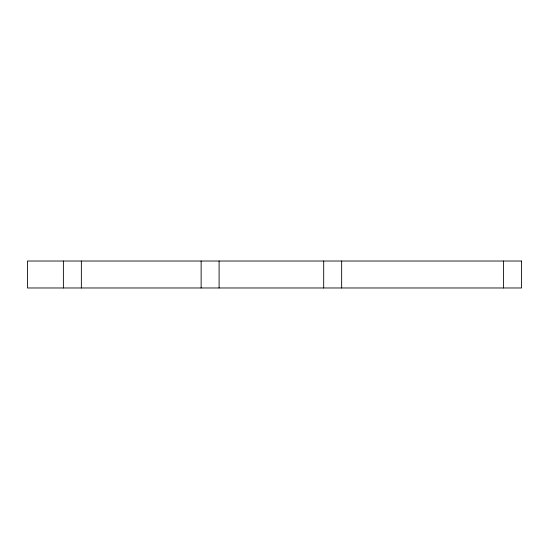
<?xml version="1.0" encoding="UTF-8"?>
<svg xmlns="http://www.w3.org/2000/svg" width="549" height="549" viewBox="0 0 549 549"><rect width="100%" height="100%" fill="white"/><g stroke="black" fill="none" stroke-linecap="round" stroke-linejoin="round"><path stroke-width="0.82" d="M503.584 261.022L503.584 287.978M341.656 261.022L341.656 287.978M323.69 261.022L323.69 287.978M219.099 261.022L219.099 287.978M201.133 261.022L201.133 287.978M81.355 261.022L81.355 287.978M63.382 261.022L63.382 287.978M521.55 261.022L27.45 261.022L27.457 287.978L521.55 287.978L521.55 261.022"/></g></svg>
